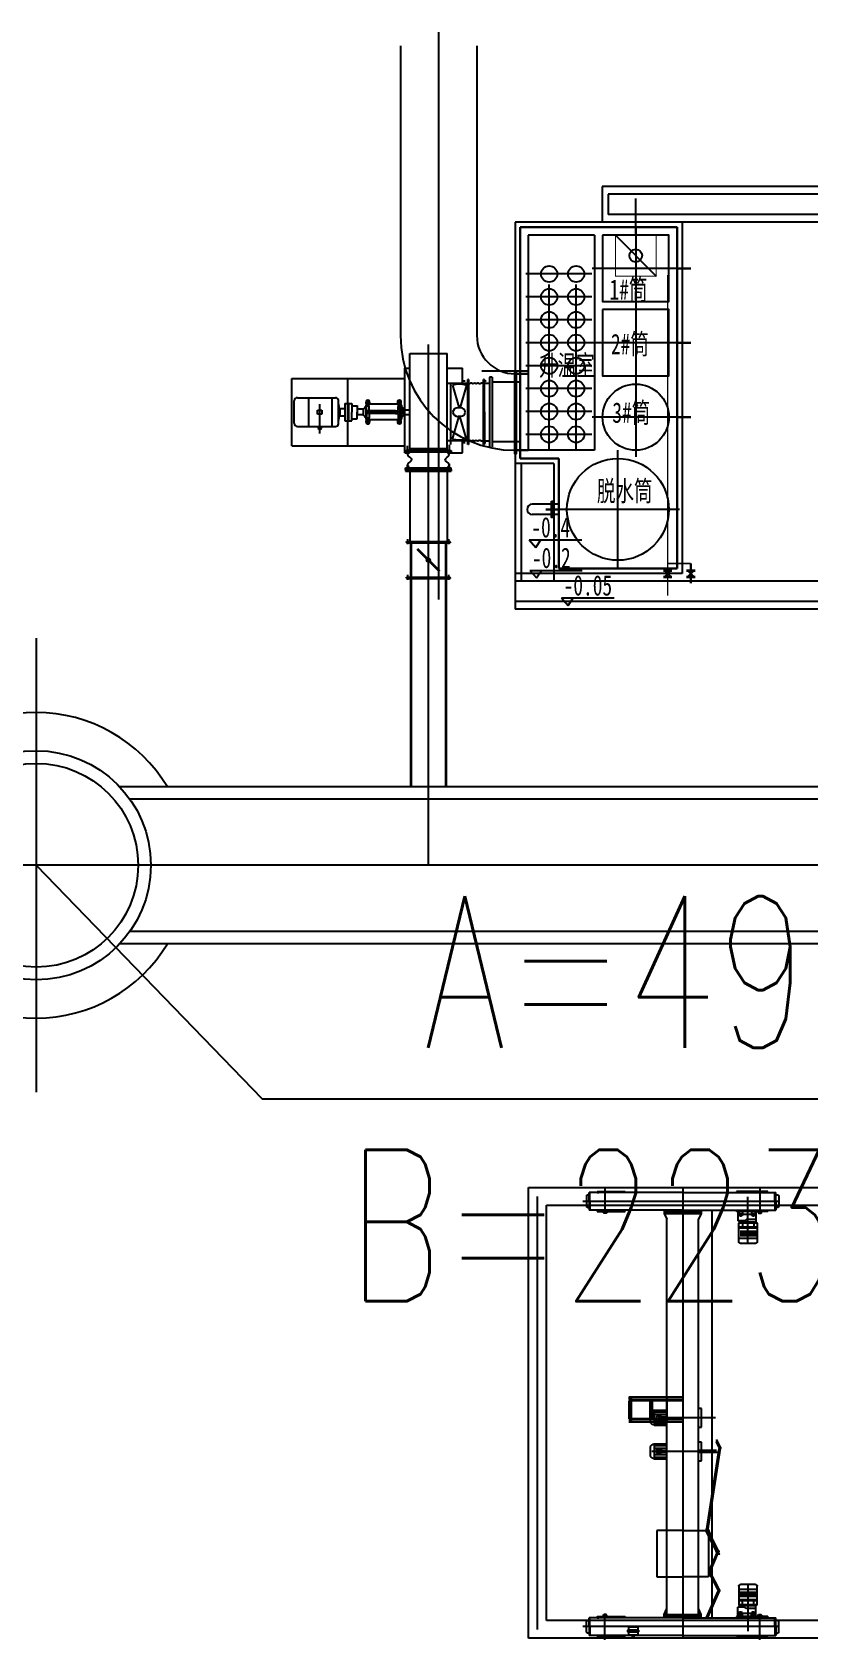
# Model space of a CAD drawing. Header units: metres. Extents: x -170 to 1091, y -90 to 504.
# Drawn here: x 223.02 to 238.27, y 34.32 to 65.88 of the extents above; entities that cross this region are included whole.
import ezdxf

# ---------------------------------------------------------------- set-up
doc = ezdxf.new("R2010")
doc.units = ezdxf.units.M
for name, pattern in [('CENTER', [50.8, 31.75, -6.35, 6.35, -6.35]), ('CENTER2', [28.575, 19.05, -3.175, 3.175, -3.175]), ('PF_CENTER', [400, 250, -50, 50, -50])]:
    doc.linetypes.add(name, pattern=pattern)
for name, color, linetype in [('01', 7, 'CONTINUOUS'), ('02', 1, 'CONTINUOUS'), ('03', 3, 'CENTER'), ('05', 4, 'PF_CENTER'), ('1A', 7, 'CONTINUOUS'), ('DIM_COOR', 3, 'CONTINUOUS'), ('PR', 4, 'CONTINUOUS'), ('PUB_TEXT', 7, 'CONTINUOUS'), ('建筑各种基础线', 6, 'CONTINUOUS'), ('热媒站中心线', 3, 'CENTER'), ('设备', 4, 'CONTINUOUS')]:
    doc.layers.add(name, color=color, linetype=linetype)
doc.layers.add('EQPT', color=7, linetype='CONTINUOUS', lineweight=40)
doc.styles.add('_TCH_DIM', font='SIMPLEX', dxfattribs={"bigfont": 'GBCBIG'})

# ---------------------------------------------------------------- blocks, each defined once
blk = doc.blocks.new('A$C3CAE5930')
at = {"layer": '1A'}
for p, q in [((0, 865, 0), (99, 518, 0)), ((218, 865, 0), (119, 518, 0)), ((99, 518, 0), (119, 518, 0)), ((0, 14, 0), (99, 360, 0)), ((87, 507, 0), (130, 507, 0)), ((87, 372, 0), (130, 372, 0)), ((99, 360, 0), (119, 360, 0)), ((218, 14, 0), (119, 360, 0))]:
    blk.add_line(p, q, dxfattribs=at)
for centre, radius, start, end in [((109, 439, 0), 439, 75.6223, 104.3777), ((87, 439, 0), 67.5, 90, 180), ((87, 439, 0), 67.5, 180, 270), ((130, 417, 0), 90, 14.4775, 90), ((130, 462, 0), 90, 270, 345.5225), ((109, 439, 0), 439, 255.6223, 284.3777)]:
    blk.add_arc(centre, radius, start, end, dxfattribs=at)
blk = doc.blocks.new('A$C214432DA')
at = {"layer": '1A', "xscale": 2.100000000000363, "yscale": 2.100000000000363, "zscale": 2.100000000000363}
blk.add_blockref('A$C3CAE5930', (0, 0, 0), dxfattribs=at)

msp = doc.modelspace()

# ---------------------------------------------------------------- linework, layer by layer
at = {"color": 6, "lineweight": -2}
for p, q in [((234.211, 62.851, 0), (234.211, 62.151, 0)), ((234.331, 62.701, 0), (234.331, 62.301, 0)), ((232.5, 57.411, 0), (232.5, 54.551, 0)), ((232.62, 57.411, 0), (232.62, 55.101, 0))]:
    msp.add_line(p, q, dxfattribs=at)
at = {"color": 1, "lineweight": 30}
for p, q in [((232.6, 62.051, 0), (232.6, 57.511, 0)), ((235.68, 62.051, 0), (232.6, 62.051, 0)), ((235.68, 62.051, 0), (235.68, 55.351, 0)), ((233.36, 57.511, 0), (232.6, 57.511, 0)), ((233.36, 57.511, 0), (233.36, 55.351, 0)), ((235.68, 55.351, 0), (233.36, 55.351, 0))]:
    msp.add_line(p, q, dxfattribs=at)
at = {"color": 3, "lineweight": -2}
for p, q in [((234.47, 61.891, 0), (235.27, 61.091, 0)), ((233.36, 56.611, 0), (232.836, 56.611, 0)), ((233.36, 56.411, 0), (232.836, 56.411, 0)), ((235.867, 55.315, 0), (236.033, 55.315, 0)), ((235.867, 55.304, 0), (236.033, 55.304, 0)), ((235.892, 55.304, 0), (236.01, 55.192, 0)), ((236.009, 55.304, 0), (235.894, 55.192, 0)), ((235.867, 55.192, 0), (236.033, 55.192, 0)), ((235.867, 55.181, 0), (236.033, 55.181, 0))]:
    msp.add_line(p, q, dxfattribs=at)
at = {"color": 3, "lineweight": 30}
for p, q in [((235.951, 61.241, 0), (235.698, 61.241, 0)), ((235.951, 59.781, 0), (235.698, 59.781, 0)), ((235.951, 58.321, 0), (235.698, 58.321, 0)), ((233.107, 56.511, 0), (233.36, 56.511, 0)), ((233.107, 56.511, 0), (233.36, 56.511, 0)), ((235.951, 55.059, 0), (235.951, 55.448, 0))]:
    msp.add_line(p, q, dxfattribs=at)
at = {"color": 2, "lineweight": 30}
for p, q in [((232.5, 59.171, 0), (232.76, 59.171, 0)), ((232.5, 57.671, 0), (232.76, 57.671, 0))]:
    msp.add_line(p, q, dxfattribs=at)
at = {"color": 0, "lineweight": -3}
for p, q in [((232.779, 55.914, 0), (233.81, 55.914, 0)), ((232.779, 55.914, 0), (232.91, 55.765, 0)), ((232.91, 55.765, 0), (233.009, 55.914, 0)), ((232.79, 55.313, 0), (233.821, 55.313, 0)), ((232.79, 55.313, 0), (232.921, 55.164, 0)), ((232.921, 55.164, 0), (233.02, 55.313, 0)), ((233.413, 54.773, 0), (233.544, 54.625, 0)), ((233.413, 54.773, 0), (234.444, 54.773, 0)), ((233.544, 54.625, 0), (233.643, 54.773, 0))]:
    msp.add_line(p, q, dxfattribs=at)
at = {"color": 2, "lineweight": -2}
for p, q in [((235.413, 55.315, 0), (235.579, 55.315, 0)), ((235.413, 55.304, 0), (235.579, 55.304, 0)), ((235.438, 55.304, 0), (235.556, 55.192, 0)), ((235.555, 55.304, 0), (235.44, 55.192, 0)), ((235.413, 55.192, 0), (235.579, 55.192, 0)), ((235.413, 55.181, 0), (235.579, 55.181, 0))]:
    msp.add_line(p, q, dxfattribs=at)
at = {"color": 0, "lineweight": -2}
for p, q in [((232.765, 43.2, 0), (274.115, 43.2, 0)), ((233.115, 42.85, 0), (273.765, 42.85, 0)), ((233.115, 34.7, 0), (233.115, 42.85, 0)), ((266.531, 34.7, 0), (233.115, 34.7, 0)), ((274.115, 34.35, 0), (232.765, 34.35, 0))]:
    msp.add_line(p, q, dxfattribs=at)
at = {"color": 6, "lineweight": -2, "const_width": 0.02, "elevation": 0}
msp.add_lwpolyline([(234.47, 61.891), (235.27, 61.891), (235.27, 61.091), (234.47, 61.091), (234.47, 61.891)], dxfattribs=at)
at = {"color": 2, "lineweight": -2, "const_width": 0.03, "elevation": 0}
msp.add_lwpolyline([(235.497, 54.819), (235.497, 61.111)], dxfattribs=at)
at = {"color": 2, "lineweight": 30, "elevation": 0}
msp.add_lwpolyline([(232.507, 59.235), (232.507, 57.602), (232.494, 57.602), (232.494, 59.235)], close=True, dxfattribs=at)
at = {"color": 0, "elevation": 0}
msp.add_lwpolyline([(232.52, 59.235), (232.52, 57.602), (232.507, 57.602), (232.507, 59.235)], close=True, dxfattribs=at)
at = {"color": 3, "lineweight": -2, "elevation": 0}
for points in [[(233.219, 56.67), (233.228, 56.67), (233.228, 56.349), (233.219, 56.349)], [(233.228, 56.67), (233.237, 56.67), (233.237, 56.349), (233.228, 56.349)]]:
    msp.add_lwpolyline(points, close=True, dxfattribs=at)
at = {"color": 3, "lineweight": -2, "const_width": 0.03, "elevation": 0}
for points in [[(235.951, 55.448), (235.497, 55.448)], [(235.951, 55.448), (235.951, 55.059)]]:
    msp.add_lwpolyline(points, dxfattribs=at)
at = {"color": 3, "lineweight": -2}
msp.add_circle((234.87, 61.491, 0), 0.125, dxfattribs=at)
msp.add_arc((232.836, 56.511, 0), 0.1, 90, 270, dxfattribs=at)
at = {"layer": '01'}
for p, q in [((230.352, 57.668, 0), (230.352, 57.638, 0)), ((230.352, 57.668, 0), (231.248, 57.668, 0)), ((230.352, 57.638, 0), (231.248, 57.638, 0)), ((231.248, 57.668, 0), (231.248, 57.638, 0)), ((230.352, 57.323, 0), (231.248, 57.324, 0)), ((230.352, 57.293, 0), (230.352, 57.323, 0)), ((230.352, 57.293, 0), (230.352, 57.263, 0)), ((230.352, 57.293, 0), (231.248, 57.293, 0)), ((230.352, 57.263, 0), (231.248, 57.263, 0)), ((230.434, 57.263, 0), (230.434, 55.879, 0)), ((231.166, 57.263, 0), (231.166, 55.879, 0)), ((231.248, 57.293, 0), (231.248, 57.324, 0)), ((231.248, 57.293, 0), (231.248, 57.263, 0)), ((230.372, 55.879, 0), (231.228, 55.879, 0)), ((230.372, 55.865, 0), (230.372, 55.879, 0)), ((230.372, 55.865, 0), (230.372, 55.879, 0)), ((230.372, 55.865, 0), (231.228, 55.865, 0)), ((230.372, 55.865, 0), (230.372, 55.851, 0)), ((230.372, 55.865, 0), (230.372, 55.851, 0)), ((230.42, 55.879, 0), (231.228, 55.879, 0)), ((230.42, 55.865, 0), (231.228, 55.865, 0)), ((231.228, 55.865, 0), (231.228, 55.879, 0)), ((231.228, 55.865, 0), (231.228, 55.879, 0)), ((231.228, 55.865, 0), (231.228, 55.851, 0)), ((231.228, 55.865, 0), (231.228, 55.851, 0)), ((230.372, 55.851, 0), (231.228, 55.851, 0)), ((230.42, 55.851, 0), (231.228, 55.851, 0)), ((230.372, 55.179, 0), (231.228, 55.179, 0)), ((230.372, 55.165, 0), (230.372, 55.179, 0)), ((230.372, 55.165, 0), (230.372, 55.179, 0)), ((230.372, 55.165, 0), (231.228, 55.165, 0)), ((230.372, 55.165, 0), (230.372, 55.151, 0)), ((230.372, 55.165, 0), (230.372, 55.151, 0)), ((230.372, 55.151, 0), (231.228, 55.151, 0)), ((230.397, 55.126, 0), (230.397, 55.224, 0)), ((230.42, 55.179, 0), (231.228, 55.179, 0)), ((230.42, 55.165, 0), (231.228, 55.165, 0)), ((230.42, 55.151, 0), (231.228, 55.151, 0)), ((231.203, 55.126, 0), (231.203, 55.224, 0)), ((231.228, 55.165, 0), (231.228, 55.179, 0)), ((231.228, 55.165, 0), (231.228, 55.179, 0)), ((231.228, 55.165, 0), (231.228, 55.151, 0)), ((231.228, 55.165, 0), (231.228, 55.151, 0))]:
    msp.add_line(p, q, dxfattribs=at)
at = {"layer": '01', "ltscale": 8}
for p, q in [((273.8, 51.064, 0), (224.74, 51.064)), ((273.56, 50.824, 0), (224.936, 50.824)), ((246.8, 47.984, 0), (224.74, 47.984)), ((246.8, 48.224, 0), (224.936, 48.224))]:
    msp.add_line(p, q, dxfattribs=at)
at = {"layer": '01', "const_width": 0.05, "elevation": 0}
for points in [[(230.456, 55.851), (230.456, 55.179)], [(231.144, 55.851), (231.144, 55.179)], [(231.019, 55.296), (230.581, 55.734)]]:
    msp.add_lwpolyline(points, dxfattribs=at)
at = {"layer": '01'}
msp.add_circle((230.8, 55.515, 0), 0.0363, dxfattribs=at)
at = {"layer": '01', "ltscale": 10}
for radius in [2.25, 2]:
    msp.add_circle((223.1, 49.524), radius, dxfattribs=at)
at = {"layer": '01'}
for points in [[(230.434, 57.323, 0), (230.412, 57.345, 0), (230.352, 57.404, 0), (230.548, 57.487, 0), (230.358, 57.564, 0), (230.414, 57.618, 0), (230.434, 57.638, 0)], [(231.166, 57.324, 0), (231.188, 57.346, 0), (231.248, 57.405, 0), (231.052, 57.488, 0), (231.242, 57.565, 0), (231.186, 57.618, 0), (231.166, 57.638, 0)]]:
    msp.add_open_spline(points, degree=3, knots=[0, 0, 0, 0, 0.0775472, 0.2057265, 0.3250073, 0.3950554, 0.3950554, 0.3950554, 0.3950554], dxfattribs=at)
for p in [(230.395, 55.879, 0), (230.395, 55.879, 0), (231.205, 55.879, 0), (231.205, 55.879, 0), (230.395, 55.179, 0), (230.395, 55.179, 0), (231.205, 55.179, 0), (231.205, 55.179, 0)]:
    msp.add_point(p, dxfattribs=at)
at = {"layer": '02'}
for start, end in [(30.8861, 149.1139), (210.8861, 329.1139)]:
    msp.add_arc((223.1, 49.524), 3, start, end, dxfattribs=at)
at = {"layer": '03'}
for p, q in [((230.388, 57.618, 0), (230.388, 57.755, 0)), ((231.215, 57.618, 0), (231.215, 57.778, 0)), ((230.388, 57.243, 0), (230.388, 57.38, 0)), ((231.215, 57.243, 0), (231.215, 57.403, 0))]:
    msp.add_line(p, q, dxfattribs=at)
at = {"layer": '05', "ltscale": 8}
for p, q in [((231, 65.878, 0), (231, 54.74, 0)), ((223.1, 53.983), (223.1, 45.068)), ((246.8, 49.524, 0), (199.4, 49.524))]:
    msp.add_line(p, q, dxfattribs=at)
at = {"layer": 'DIM_COOR', "color": 3, "linetype": 'Continuous'}
for p, q in [((223.1, 49.525), (227.533, 44.941)), ((227.533, 44.941), (245.903, 44.941))]:
    msp.add_line(p, q, dxfattribs=at)
at = {"layer": 'EQPT', "linetype": 'CENTER2', "lineweight": -2, "ltscale": 5}
for p, q in [((230.25, 65.61, 0), (230.25, 59.921, 0)), ((231.75, 65.61, 0), (231.75, 59.921, 0)), ((230.25, 61.918, 0), (230.25, 59.921, 0)), ((231.75, 61.918, 0), (231.75, 59.921, 0)), ((232.765, 34.35, 0), (232.765, 43.2, 0)), ((232.94, 34.525, 0), (232.94, 43.025, 0)), ((237.661, 42.925, 0), (233.833, 42.925, 0)), ((233.906, 43.033, 0), (233.906, 42.828, 0)), ((233.965, 43.056, 0), (233.93, 43.056, 0)), ((235.786, 43.099, 0), (233.953, 43.099, 0)), ((233.953, 42.925, 0), (233.953, 43.099, 0)), ((233.953, 42.925, 0), (233.953, 42.751, 0)), ((233.97, 42.925, 0), (233.97, 43.099, 0)), ((233.97, 42.925, 0), (233.97, 42.751, 0)), ((234.111, 43.121, 0), (234.664, 43.121, 0)), ((234.111, 43.099, 0), (234.111, 43.121, 0)), ((234.111, 43.099, 0), (234.143, 43.099, 0)), ((234.265, 43.187, 0), (234.265, 42.679, 0)), ((234.664, 43.121, 0), (234.664, 43.099, 0)), ((235.786, 43.099, 0), (237.618, 43.099, 0)), ((235.791, 43.195, 0), (235.791, 34.363, 0)), ((237.461, 43.121, 0), (236.846, 43.121, 0)), ((236.846, 43.121, 0), (236.846, 43.099, 0)), ((237.07, 42.088, 0), (237.07, 43.016, 0)), ((237.307, 43.187, 0), (237.307, 42.679, 0)), ((237.461, 43.099, 0), (237.461, 43.121, 0)), ((237.602, 42.925, 0), (237.602, 43.099, 0)), ((237.602, 42.925, 0), (237.602, 42.751, 0)), ((237.617, 43.056, 0), (237.652, 43.056, 0)), ((237.618, 42.925, 0), (237.618, 43.099, 0)), ((237.618, 42.925, 0), (237.618, 42.751, 0)), ((237.676, 43.033, 0), (237.676, 42.828, 0)), ((233.93, 42.804, 0), (233.965, 42.804, 0)), ((235.786, 42.751, 0), (233.953, 42.751, 0)), ((234.111, 42.751, 0), (234.111, 42.729, 0)), ((234.111, 42.751, 0), (234.143, 42.751, 0)), ((234.111, 42.729, 0), (234.663, 42.729, 0)), ((234.22, 42.714, 0), (234.22, 42.729, 0)), ((234.247, 42.714, 0), (234.22, 42.714, 0)), ((234.235, 42.702, 0), (234.235, 42.714, 0)), ((234.301, 42.702, 0), (234.235, 42.702, 0)), ((234.235, 42.702, 0), (234.242, 42.693, 0)), ((234.292, 42.693, 0), (234.242, 42.693, 0)), ((234.247, 42.714, 0), (234.247, 42.729, 0)), ((234.301, 42.702, 0), (234.292, 42.693, 0)), ((234.301, 42.729, 0), (234.301, 42.702, 0)), ((234.663, 42.729, 0), (234.663, 42.751, 0)), ((235.429, 42.751, 0), (235.429, 42.691, 0)), ((235.429, 42.728, 0), (236.153, 42.728, 0)), ((235.429, 42.691, 0), (236.153, 42.691, 0)), ((235.429, 42.691, 0), (235.483, 42.575, 0)), ((235.786, 42.751, 0), (237.618, 42.751, 0)), ((236.153, 42.691, 0), (236.099, 42.575, 0)), ((236.153, 42.751, 0), (236.153, 42.691, 0)), ((236.372, 38.917, 0), (236.372, 42.751, 0)), ((236.847, 42.729, 0), (236.847, 42.751, 0)), ((237.461, 42.729, 0), (236.847, 42.729, 0)), ((236.876, 42.729, 0), (236.876, 42.544, 0)), ((237.23, 42.666, 0), (236.876, 42.666, 0)), ((236.893, 42.728, 0), (236.893, 42.648, 0)), ((236.963, 42.649, 0), (236.893, 42.649, 0)), ((236.928, 42.705, 0), (236.928, 42.625, 0)), ((236.963, 42.728, 0), (236.963, 42.648, 0)), ((237.141, 42.728, 0), (237.141, 42.648, 0)), ((237.211, 42.649, 0), (237.141, 42.649, 0)), ((237.176, 42.705, 0), (237.176, 42.625, 0)), ((237.211, 42.728, 0), (237.211, 42.648, 0)), ((237.23, 42.729, 0), (237.23, 42.518, 0)), ((237.27, 42.729, 0), (237.27, 42.702, 0)), ((237.27, 42.702, 0), (237.28, 42.693, 0)), ((237.27, 42.702, 0), (237.337, 42.702, 0)), ((237.28, 42.693, 0), (237.33, 42.693, 0)), ((237.325, 42.714, 0), (237.325, 42.729, 0)), ((237.325, 42.714, 0), (237.351, 42.714, 0)), ((237.337, 42.702, 0), (237.33, 42.693, 0)), ((237.337, 42.702, 0), (237.337, 42.714, 0)), ((237.351, 42.714, 0), (237.351, 42.729, 0)), ((237.461, 42.729, 0), (237.461, 42.751, 0)), ((237.652, 42.804, 0), (237.617, 42.804, 0)), ((235.483, 38.661, 0), (235.483, 42.575, 0)), ((236.099, 34.755, 0), (236.099, 42.575, 0)), ((237.005, 42.544, 0), (236.876, 42.544, 0)), ((236.908, 42.518, 0), (236.893, 42.498, 0)), ((237.254, 42.498, 0), (236.893, 42.498, 0)), ((236.893, 42.134, 0), (236.893, 42.498, 0)), ((237.254, 42.418, 0), (236.893, 42.418, 0)), ((237.254, 42.404, 0), (236.893, 42.404, 0)), ((236.908, 42.518, 0), (236.908, 42.544, 0)), ((237.23, 42.518, 0), (236.908, 42.518, 0)), ((236.932, 42.352, 0), (236.932, 42.24, 0)), ((236.963, 42.498, 0), (236.963, 42.418, 0)), ((236.967, 42.352, 0), (236.967, 42.24, 0)), ((236.998, 42.352, 0), (236.998, 42.24, 0)), ((237.046, 42.569, 0), (237.005, 42.544, 0)), ((237.029, 42.352, 0), (237.029, 42.24, 0)), ((237.23, 42.569, 0), (237.046, 42.569, 0)), ((237.064, 42.352, 0), (237.064, 42.24, 0)), ((237.096, 42.352, 0), (237.096, 42.24, 0)), ((237.12, 42.352, 0), (237.12, 42.24, 0)), ((237.152, 42.352, 0), (237.152, 42.24, 0)), ((237.187, 42.498, 0), (237.187, 42.418, 0)), ((237.187, 42.352, 0), (237.187, 42.24, 0)), ((237.218, 42.352, 0), (237.218, 42.24, 0)), ((237.23, 42.518, 0), (237.254, 42.498, 0)), ((237.254, 42.498, 0), (237.254, 42.174, 0)), ((237.254, 42.201, 0), (236.893, 42.201, 0)), ((237.223, 42.102, 0), (236.924, 42.102, 0)), ((237.254, 42.174, 0), (237.254, 42.134, 0)), ((235.791, 39.082, 0), (234.731, 39.082, 0)), ((234.749, 39.082, 0), (234.731, 39.082, 0)), ((235.791, 39.035, 0), (234.731, 39.035, 0)), ((235.791, 39.013, 0), (234.731, 39.013, 0)), ((234.731, 39.013, 0), (234.731, 38.661, 0)), ((234.731, 39.013, 0), (234.793, 39.013, 0)), ((234.749, 39.035, 0), (234.749, 39.082, 0)), ((234.793, 39.035, 0), (234.749, 39.035, 0)), ((234.76, 39.035, 0), (234.76, 38.64, 0)), ((234.779, 39.082, 0), (234.779, 38.593, 0)), ((234.793, 39.013, 0), (234.793, 39.035, 0)), ((235.148, 39.013, 0), (235.148, 38.661, 0)), ((235.163, 39.035, 0), (235.163, 38.64, 0)), ((235.192, 39.013, 0), (235.192, 38.661, 0)), ((235.234, 38.829, 0), (235.483, 38.829, 0)), ((235.241, 38.537, 0), (235.241, 38.829, 0)), ((235.483, 39.082, 0), (235.483, 38.593, 0)), ((235.483, 34.755, 0), (235.483, 39.013, 0)), ((236.162, 38.862, 0), (236.099, 38.862, 0)), ((236.162, 38.497, 0), (236.162, 38.862, 0)), ((236.372, 34.755, 0), (236.372, 39.079, 0)), ((235.791, 38.661, 0), (234.731, 38.661, 0)), ((234.731, 38.661, 0), (234.793, 38.661, 0)), ((235.791, 38.64, 0), (234.731, 38.64, 0)), ((235.791, 38.593, 0), (234.731, 38.593, 0)), ((234.749, 38.593, 0), (234.731, 38.593, 0)), ((234.793, 38.64, 0), (234.749, 38.64, 0)), ((234.749, 38.64, 0), (234.749, 38.593, 0)), ((234.793, 38.661, 0), (234.793, 38.64, 0)), ((235.159, 38.612, 0), (235.159, 38.753, 0)), ((235.234, 38.537, 0), (235.483, 38.537, 0)), ((235.241, 38.796, 0), (235.483, 38.796, 0)), ((235.241, 38.747, 0), (235.483, 38.747, 0)), ((235.241, 38.619, 0), (235.483, 38.619, 0)), ((235.241, 38.57, 0), (235.483, 38.57, 0)), ((235.274, 38.717, 0), (235.376, 38.717, 0)), ((235.274, 38.717, 0), (235.274, 38.649, 0)), ((235.274, 38.649, 0), (235.376, 38.649, 0)), ((235.309, 38.683, 0), (236.434, 38.683, 0)), ((235.376, 38.649, 0), (235.376, 38.717, 0)), ((235.376, 38.702, 0), (235.483, 38.702, 0)), ((235.376, 38.664, 0), (235.483, 38.664, 0)), ((235.791, 38.661, 0), (235.551, 38.661, 0)), ((236.099, 38.497, 0), (236.162, 38.497, 0)), ((236.162, 38.199, 0), (236.099, 38.199, 0)), ((236.162, 38.04, 0), (236.162, 38.199, 0)), ((236.506, 38.104, 0), (236.449, 38.216, 0)), ((236.531, 38.104, 0), (236.455, 38.254, 0)), ((235.159, 37.949, 0), (235.159, 38.09, 0)), ((236.33, 38.018, 0), (235.188, 38.018, 0)), ((235.234, 38.165, 0), (235.483, 38.165, 0)), ((235.234, 37.874, 0), (235.483, 37.874, 0)), ((235.241, 37.874, 0), (235.241, 38.165, 0)), ((235.241, 38.133, 0), (235.483, 38.133, 0)), ((235.241, 38.084, 0), (235.483, 38.084, 0)), ((235.241, 37.956, 0), (235.483, 37.956, 0)), ((235.241, 37.907, 0), (235.483, 37.907, 0)), ((235.274, 38.054, 0), (235.376, 38.054, 0)), ((235.274, 38.054, 0), (235.274, 37.986, 0)), ((235.274, 37.986, 0), (235.376, 37.986, 0)), ((235.376, 37.986, 0), (235.376, 38.054, 0)), ((235.376, 38.039, 0), (235.483, 38.039, 0)), ((235.376, 38.001, 0), (235.483, 38.001, 0)), ((236.099, 38.04, 0), (236.455, 38.04, 0)), ((236.099, 38.002, 0), (236.474, 38.002, 0)), ((236.162, 37.834, 0), (236.162, 38.002, 0)), ((236.262, 36.457, 0), (236.507, 38.078, 0)), ((236.287, 36.457, 0), (236.532, 38.078, 0)), ((236.099, 37.834, 0), (236.162, 37.834, 0)), ((235.791, 36.464, 0), (235.281, 36.464, 0)), ((235.281, 36.464, 0), (235.281, 35.558, 0)), ((235.791, 36.464, 0), (236.301, 36.464, 0)), ((236.262, 36.5, 0), (236.476, 35.991, 0)), ((236.471, 36.07, 0), (236.263, 36.473, 0)), ((236.475, 36.018, 0), (236.263, 36.43, 0)), ((236.287, 36.5, 0), (236.502, 35.991, 0)), ((236.496, 36.07, 0), (236.288, 36.473, 0)), ((236.501, 36.018, 0), (236.288, 36.43, 0)), ((236.301, 36.464, 0), (236.301, 35.558, 0)), ((236.303, 35.657, 0), (236.472, 36.043, 0)), ((236.329, 35.657, 0), (236.497, 36.043, 0)), ((235.281, 35.558, 0), (235.791, 35.558, 0)), ((236.301, 35.558, 0), (235.791, 35.558, 0)), ((236.487, 35.301, 0), (236.303, 35.657, 0)), ((236.512, 35.301, 0), (236.329, 35.657, 0)), ((236.893, 35.373, 0), (236.893, 35.008, 0)), ((237.223, 35.404, 0), (236.924, 35.404, 0)), ((237.07, 35.418, 0), (237.07, 34.491, 0)), ((237.254, 35.333, 0), (237.254, 35.373, 0)), ((236.262, 34.756, 0), (236.488, 35.274, 0)), ((236.287, 34.756, 0), (236.513, 35.274, 0)), ((237.254, 35.305, 0), (236.893, 35.305, 0)), ((237.254, 35.102, 0), (236.893, 35.102, 0)), ((237.254, 35.088, 0), (236.893, 35.088, 0)), ((236.932, 35.155, 0), (236.932, 35.267, 0)), ((236.963, 35.008, 0), (236.963, 35.088, 0)), ((236.967, 35.155, 0), (236.967, 35.267, 0)), ((236.998, 35.155, 0), (236.998, 35.267, 0)), ((237.029, 35.155, 0), (237.029, 35.267, 0)), ((237.064, 35.155, 0), (237.064, 35.267, 0)), ((237.096, 35.155, 0), (237.096, 35.267, 0)), ((237.12, 35.155, 0), (237.12, 35.267, 0)), ((237.152, 35.155, 0), (237.152, 35.267, 0)), ((237.187, 35.155, 0), (237.187, 35.267, 0)), ((237.187, 35.008, 0), (237.187, 35.088, 0)), ((237.218, 35.155, 0), (237.218, 35.267, 0)), ((237.254, 35.008, 0), (237.254, 35.333, 0)), ((235.786, 34.755, 0), (233.953, 34.755, 0)), ((233.953, 34.581, 0), (233.953, 34.755, 0)), ((233.97, 34.581, 0), (233.97, 34.755, 0)), ((234.111, 34.777, 0), (234.663, 34.777, 0)), ((234.111, 34.755, 0), (234.111, 34.777, 0)), ((234.111, 34.755, 0), (234.143, 34.755, 0)), ((234.247, 34.792, 0), (234.22, 34.792, 0)), ((234.22, 34.792, 0), (234.22, 34.777, 0)), ((234.235, 34.804, 0), (234.242, 34.814, 0)), ((234.235, 34.804, 0), (234.235, 34.792, 0)), ((234.301, 34.804, 0), (234.235, 34.804, 0)), ((234.292, 34.814, 0), (234.242, 34.814, 0)), ((234.247, 34.792, 0), (234.247, 34.777, 0)), ((234.265, 34.32, 0), (234.265, 34.828, 0)), ((234.301, 34.804, 0), (234.292, 34.814, 0)), ((234.301, 34.777, 0), (234.301, 34.804, 0)), ((234.663, 34.777, 0), (234.663, 34.755, 0)), ((235.429, 34.815, 0), (235.483, 34.932, 0)), ((235.429, 34.815, 0), (236.153, 34.815, 0)), ((235.429, 34.755, 0), (235.429, 34.815, 0)), ((235.429, 34.779, 0), (236.153, 34.779, 0)), ((235.786, 34.755, 0), (237.618, 34.755, 0)), ((236.153, 34.815, 0), (236.099, 34.932, 0)), ((236.153, 34.755, 0), (236.153, 34.815, 0)), ((237.461, 34.777, 0), (236.847, 34.777, 0)), ((236.847, 34.777, 0), (236.847, 34.755, 0)), ((237.005, 34.962, 0), (236.876, 34.962, 0)), ((236.876, 34.777, 0), (236.876, 34.962, 0)), ((237.23, 34.84, 0), (236.876, 34.84, 0)), ((237.254, 35.008, 0), (236.893, 35.008, 0)), ((236.908, 34.988, 0), (236.893, 35.008, 0)), ((236.893, 34.778, 0), (236.893, 34.858, 0)), ((236.963, 34.857, 0), (236.893, 34.857, 0)), ((237.23, 34.988, 0), (236.908, 34.988, 0)), ((236.908, 34.988, 0), (236.908, 34.962, 0)), ((236.928, 34.801, 0), (236.928, 34.881, 0)), ((236.963, 34.778, 0), (236.963, 34.858, 0)), ((237.046, 34.937, 0), (237.005, 34.962, 0)), ((237.23, 34.937, 0), (237.046, 34.937, 0)), ((237.141, 34.778, 0), (237.141, 34.858, 0)), ((237.211, 34.857, 0), (237.141, 34.857, 0)), ((237.176, 34.801, 0), (237.176, 34.881, 0)), ((237.211, 34.778, 0), (237.211, 34.858, 0)), ((237.23, 34.988, 0), (237.254, 35.008, 0)), ((237.23, 34.777, 0), (237.23, 34.988, 0)), ((237.27, 34.804, 0), (237.28, 34.814, 0)), ((237.27, 34.777, 0), (237.27, 34.804, 0)), ((237.27, 34.804, 0), (237.337, 34.804, 0)), ((237.28, 34.814, 0), (237.33, 34.814, 0)), ((237.307, 34.32, 0), (237.307, 34.828, 0)), ((237.325, 34.792, 0), (237.351, 34.792, 0)), ((237.325, 34.792, 0), (237.325, 34.777, 0)), ((237.337, 34.804, 0), (237.33, 34.814, 0)), ((237.337, 34.804, 0), (237.337, 34.792, 0)), ((237.351, 34.792, 0), (237.351, 34.777, 0)), ((237.461, 34.777, 0), (237.461, 34.755, 0)), ((237.602, 34.581, 0), (237.602, 34.755, 0)), ((237.618, 34.581, 0), (237.618, 34.755, 0)), ((237.661, 34.581, 0), (233.833, 34.581, 0)), ((233.906, 34.474, 0), (233.906, 34.678, 0)), ((233.93, 34.702, 0), (233.965, 34.702, 0)), ((233.965, 34.45, 0), (233.93, 34.45, 0)), ((233.953, 34.581, 0), (233.953, 34.407, 0)), ((234.805, 34.407, 0), (233.953, 34.407, 0)), ((233.97, 34.581, 0), (233.97, 34.407, 0)), ((234.111, 34.407, 0), (234.111, 34.385, 0)), ((234.111, 34.407, 0), (234.143, 34.407, 0)), ((234.664, 34.385, 0), (234.664, 34.407, 0)), ((234.93, 34.511, 0), (234.709, 34.511, 0)), ((234.709, 34.511, 0), (234.709, 34.476, 0)), ((234.709, 34.476, 0), (234.93, 34.476, 0)), ((234.916, 34.57, 0), (234.725, 34.57, 0)), ((234.725, 34.57, 0), (234.725, 34.511, 0)), ((234.725, 34.476, 0), (234.725, 34.417, 0)), ((234.725, 34.417, 0), (234.916, 34.417, 0)), ((234.805, 34.356, 0), (234.805, 34.417, 0)), ((234.833, 34.417, 0), (234.833, 34.356, 0)), ((235.786, 34.407, 0), (234.833, 34.407, 0)), ((234.916, 34.511, 0), (234.916, 34.57, 0)), ((234.916, 34.417, 0), (234.916, 34.476, 0)), ((234.93, 34.476, 0), (234.93, 34.511, 0)), ((235.786, 34.407, 0), (237.618, 34.407, 0)), ((236.846, 34.385, 0), (236.846, 34.407, 0)), ((237.461, 34.407, 0), (237.461, 34.385, 0)), ((237.602, 34.581, 0), (237.602, 34.407, 0)), ((237.652, 34.702, 0), (237.617, 34.702, 0)), ((237.617, 34.45, 0), (237.652, 34.45, 0)), ((237.618, 34.581, 0), (237.618, 34.407, 0)), ((237.676, 34.474, 0), (237.676, 34.678, 0)), ((234.111, 34.385, 0), (234.664, 34.385, 0)), ((234.833, 34.356, 0), (234.805, 34.356, 0)), ((237.461, 34.385, 0), (236.846, 34.385, 0))]:
    msp.add_line(p, q, dxfattribs=at)
for radius in [2.25, 0.75]:
    msp.add_arc((232.5, 59.921, 0), radius, 180, 270, dxfattribs=at)
at = {"layer": 'EQPT', "linetype": 'CENTER2', "lineweight": -2, "ltscale": 5, "extrusion": (0, 0, -1)}
for centre, major_axis, start_param, end_param in [((233.93, 43.033, 0), (0.0235, 0), 3.142479, 4.713276), ((237.652, 43.033, 0), (-0.0235, 0), 1.56991, 3.140706), ((233.93, 42.828, 0), (0.0235, 0), 1.571715, 3.142511), ((237.652, 42.828, 0), (-0.0235, 0), 3.141356, 4.712153), ((236.924, 42.134, 0), (-0.0313, 0), 4.712079, 6.282875), ((237.223, 42.134, 0), (0.0313, 0), 0.00031, 1.571106), ((235.234, 38.753, 0), (0.0752, 0), 3.14167, 4.712466), ((235.234, 38.612, 0), (-0.0752, 0), 4.712312, 6.283108), ((235.234, 38.09, 0), (-0.0752, 0), -0.000149, 1.570648), ((235.234, 37.949, 0), (-0.0752, 0), 4.712237, 6.283033), ((236.478, 38.09, 0), (0.0313, 0), -0.476065, 0.410936), ((236.504, 38.09, 0), (-0.0313, 0), 2.665024, 3.552025), ((236.291, 36.487, 0), (0.0313, 0), 2.665593, 3.552595), ((236.291, 36.444, 0), (0.0313, 0), 2.665593, 3.552595), ((236.316, 36.487, 0), (-0.0313, 0), -0.476503, 0.410498), ((236.316, 36.444, 0), (-0.0313, 0), -0.476503, 0.410498), ((236.443, 36.056, 0), (-0.0313, 0), 2.665089, 3.55209), ((236.448, 36.004, 0), (0.0313, 0), -0.476065, 0.410936), ((236.468, 36.056, 0), (-0.0313, 0), 2.665089, 3.55209), ((236.473, 36.004, 0), (0.0313, 0), -0.476065, 0.410936), ((236.924, 35.373, 0), (-0.0313, 0), -0.000411, 1.570385), ((237.223, 35.373, 0), (0.0313, 0), -1.570264, 0.000532), ((236.459, 35.287, 0), (-0.0313, 0), 2.665089, 3.55209), ((236.484, 35.287, 0), (-0.0313, 0), 2.665089, 3.55209), ((233.93, 34.678, 0), (-0.0235, 0), -0.000126, 1.57067), ((233.93, 34.474, 0), (-0.0235, 0), 4.711552, 6.282349), ((237.652, 34.678, 0), (0.0235, 0), -1.570549, 0.000247), ((237.652, 34.474, 0), (0.0235, 0), 0.000716, 1.571513)]:
    msp.add_ellipse(centre, major_axis=major_axis, ratio=1, start_param=start_param, end_param=end_param, dxfattribs=at)
at = {"layer": 'PR'}
msp.add_line((231.144, 51.064, 0), (230.456, 51.064, 0), dxfattribs=at)
at = {"layer": '建筑各种基础线', "ltscale": 250}
for p, q in [((275.639, 62.851, 0), (234.211, 62.851, 0)), ((277.35, 62.851, 0), (236.211, 62.851, 0)), ((275.489, 62.701, 0), (234.331, 62.701, 0)), ((277.35, 62.701, 0), (236.331, 62.701, 0)), ((275.089, 62.301, 0), (234.331, 62.301, 0)), ((277.93, 62.301, 0), (236.331, 62.301, 0)), ((235.78, 62.151, 0), (232.5, 62.151, 0)), ((232.5, 62.151, 0), (232.5, 57.411, 0)), ((274.939, 62.151, 0), (233.37, 62.151, 0)), ((235.78, 62.151, 0), (235.78, 55.251, 0)), ((277.78, 62.151, 0), (236.211, 62.151, 0)), ((233.26, 57.411, 0), (232.5, 57.411, 0)), ((233.26, 57.411, 0), (233.26, 55.101, 0)), ((235.78, 55.251, 0), (232.5, 55.251, 0)), ((277.93, 55.101, 0), (232.5, 55.101, 0)), ((277.93, 54.701, 0), (232.5, 54.701, 0)), ((277.78, 54.551, 0), (232.5, 54.551, 0))]:
    msp.add_line(p, q, dxfattribs=at)
at = {"layer": '建筑各种基础线'}
for p, q in [((228.116, 59.081, 0), (230.336, 59.081, 0)), ((228.116, 57.761, 0), (228.116, 59.081, 0)), ((229.216, 57.761, 0), (229.216, 59.081, 0)), ((230.336, 59.281, 0), (230.434, 59.281, 0)), ((230.336, 57.621, 0), (230.336, 59.281, 0)), ((231.166, 59.281, 0), (231.466, 59.281, 0)), ((231.466, 58.983, 0), (231.466, 59.281, 0)), ((228.116, 57.761, 0), (230.336, 57.761, 0)), ((231.466, 57.621, 0), (231.466, 57.858, 0)), ((230.336, 57.621, 0), (230.418, 57.621, 0)), ((231.183, 57.621, 0), (231.466, 57.621, 0))]:
    msp.add_line(p, q, dxfattribs=at)
at = {"layer": '热媒站中心线', "ltscale": 20}
for p, q in [((234.87, 61.891, 0), (234.87, 62.611, 0)), ((234.87, 62.051, 0), (234.87, 57.539, 0)), ((235.68, 61.241, 0), (234.011, 61.241, 0)), ((234.01, 61.131, 0), (232.71, 61.131, 0)), ((233.17, 57.671, 0), (233.17, 60.923, 0)), ((233.7, 57.671, 0), (233.7, 60.923, 0)), ((234.01, 60.681, 0), (232.71, 60.681, 0)), ((234.01, 60.231, 0), (232.71, 60.231, 0)), ((234.01, 59.781, 0), (232.71, 59.781, 0)), ((235.68, 59.781, 0), (234.011, 59.781, 0)), ((234.01, 59.331, 0), (232.71, 59.331, 0)), ((234.01, 59.331, 0), (232.71, 59.331, 0)), ((232.76, 59.221, 0), (231.85, 59.221, 0)), ((232.76, 59.221, 0), (231.85, 59.221, 0)), ((234.01, 58.881, 0), (232.71, 58.881, 0)), ((228.667, 58, 0), (228.667, 58.573, 0)), ((229.655, 58.615, 0), (229.566, 58.615, 0)), ((229.61, 58.555, 0), (229.61, 58.669, 0)), ((230.275, 58.615, 0), (230.186, 58.615, 0)), ((230.23, 58.662, 0), (230.23, 58.183, 0)), ((234.01, 58.431, 0), (232.71, 58.431, 0)), ((229.655, 58.227, 0), (229.566, 58.227, 0)), ((229.61, 58.286, 0), (229.61, 58.173, 0)), ((230.275, 58.227, 0), (230.186, 58.227, 0)), ((235.68, 58.321, 0), (234.011, 58.321, 0)), ((234.01, 57.981, 0), (232.71, 57.981, 0)), ((234.52, 55.351, 0), (234.52, 57.676, 0)), ((235.727, 56.511, 0), (233.36, 56.511, 0)), ((230.397, 55.826, 0), (230.397, 55.924, 0)), ((231.203, 55.826, 0), (231.203, 55.924, 0)), ((230.397, 55.126, 0), (230.397, 55.224, 0)), ((231.203, 55.126, 0), (231.203, 55.224, 0))]:
    msp.add_line(p, q, dxfattribs=at)
at = {"layer": '热媒站中心线', "ltscale": 5}
msp.add_line((230.8, 49.524, 0), (230.8, 59.746, 0), dxfattribs=at)
at = {"layer": '设备'}
for p, q in [((232.76, 61.891, 0), (232.76, 57.671, 0)), ((234.06, 61.891, 0), (232.76, 61.891, 0)), ((234.06, 61.891, 0), (234.06, 57.671, 0)), ((230.434, 57.668, 0), (230.434, 59.571, 0)), ((230.434, 59.571, 0), (231.166, 59.571, 0)), ((231.166, 57.668, 0), (231.166, 59.571, 0)), ((231.518, 59.027, 0), (231.476, 59.027, 0)), ((231.599, 59.027, 0), (231.558, 59.027, 0)), ((231.571, 57.783, 0), (231.571, 59.058, 0)), ((231.58, 59.058, 0), (231.571, 59.058, 0)), ((231.571, 57.785, 0), (231.571, 59.046, 0)), ((231.58, 59.058, 0), (231.58, 57.783, 0)), ((231.58, 57.783, 0), (231.58, 59.058, 0)), ((231.589, 59.058, 0), (231.58, 59.058, 0)), ((231.58, 57.785, 0), (231.58, 59.046, 0)), ((231.589, 59.058, 0), (231.589, 57.783, 0)), ((231.922, 59.027, 0), (231.863, 59.027, 0)), ((231.931, 59.027, 0), (231.872, 59.027, 0)), ((231.931, 59.027, 0), (231.872, 59.027, 0)), ((231.884, 57.783, 0), (231.884, 59.058, 0)), ((231.893, 59.058, 0), (231.884, 59.058, 0)), ((231.884, 57.785, 0), (231.884, 59.046, 0)), ((231.893, 57.783, 0), (231.893, 59.058, 0)), ((231.893, 59.058, 0), (231.893, 58.416, 0)), ((231.893, 57.783, 0), (231.893, 59.058, 0)), ((231.893, 59.058, 0), (231.893, 58.416, 0)), ((231.893, 59.058, 0), (231.893, 58.421, 0)), ((231.893, 59.058, 0), (231.902, 59.058, 0)), ((231.893, 57.785, 0), (231.893, 59.046, 0)), ((231.893, 57.785, 0), (231.893, 59.046, 0)), ((231.902, 57.783, 0), (231.902, 59.058, 0)), ((231.902, 57.79, 0), (231.902, 59.051, 0)), ((232, 59.106, 0), (232, 57.736, 0)), ((232.05, 59.106, 0), (232, 59.106, 0)), ((232.05, 59.106, 0), (232.05, 57.736, 0)), ((228.229, 58.702, 0), (228.973, 58.702, 0)), ((228.452, 58.14, 0), (228.452, 58.702, 0)), ((228.913, 58.14, 0), (228.913, 58.702, 0)), ((231.571, 58.983, 0), (231.166, 58.983, 0)), ((231.242, 57.785, 0), (231.242, 59.002, 0)), ((231.902, 58.985, 0), (232, 58.985, 0)), ((232.6, 59.006, 0), (232.05, 59.006, 0)), ((232.6, 59.006, 0), (232.05, 59.006, 0)), ((228.166, 58.202, 0), (228.166, 58.64, 0)), ((228.624, 58.458, 0), (228.708, 58.458, 0)), ((228.624, 58.378, 0), (228.624, 58.458, 0)), ((228.671, 58.472, 0), (228.663, 58.472, 0)), ((228.663, 58.458, 0), (228.663, 58.472, 0)), ((228.671, 58.458, 0), (228.671, 58.472, 0)), ((228.708, 58.458, 0), (228.708, 58.378, 0)), ((229.035, 58.202, 0), (229.035, 58.64, 0)), ((229.035, 58.577, 0), (229.041, 58.577, 0)), ((229.041, 58.265, 0), (229.041, 58.577, 0)), ((229.041, 58.546, 0), (229.048, 58.546, 0)), ((229.048, 58.296, 0), (229.048, 58.546, 0)), ((229.048, 58.327, 0), (229.048, 58.515, 0)), ((229.048, 58.329, 0), (229.048, 58.513, 0)), ((229.048, 58.421, 0), (229.048, 58.5, 0)), ((229.048, 58.458, 0), (229.065, 58.458, 0)), ((229.048, 58.421, 0), (229.048, 58.342, 0)), ((229.065, 58.493, 0), (229.161, 58.493, 0)), ((229.065, 58.349, 0), (229.065, 58.493, 0)), ((229.161, 58.589, 0), (229.161, 58.246, 0)), ((229.161, 58.589, 0), (229.226, 58.589, 0)), ((229.226, 58.246, 0), (229.226, 58.589, 0)), ((229.233, 58.589, 0), (229.296, 58.589, 0)), ((229.233, 58.589, 0), (229.233, 58.246, 0)), ((229.296, 58.589, 0), (229.296, 58.417, 0)), ((229.296, 58.545, 0), (229.398, 58.545, 0)), ((229.296, 58.246, 0), (229.296, 58.417, 0)), ((229.398, 58.552, 0), (229.398, 58.424, 0)), ((229.398, 58.545, 0), (229.398, 58.417, 0)), ((229.41, 58.458, 0), (229.398, 58.458, 0)), ((229.398, 58.29, 0), (229.398, 58.417, 0)), ((229.41, 58.384, 0), (229.398, 58.384, 0)), ((229.41, 58.364, 0), (229.41, 58.478, 0)), ((229.518, 58.478, 0), (229.41, 58.478, 0)), ((229.518, 58.48, 0), (229.518, 58.362, 0)), ((229.57, 58.559, 0), (229.57, 58.283, 0)), ((229.578, 58.559, 0), (229.57, 58.559, 0)), ((229.578, 58.559, 0), (229.578, 58.279, 0)), ((230.155, 58.447, 0), (229.578, 58.447, 0)), ((230.125, 58.421, 0), (229.578, 58.421, 0)), ((230.125, 58.421, 0), (229.578, 58.421, 0)), ((230.155, 58.394, 0), (229.578, 58.394, 0)), ((229.584, 58.577, 0), (229.637, 58.577, 0)), ((229.584, 58.577, 0), (229.584, 58.574, 0)), ((229.584, 58.456, 0), (229.584, 58.532, 0)), ((229.584, 58.386, 0), (229.584, 58.31, 0)), ((229.632, 58.574, 0), (229.587, 58.574, 0)), ((229.589, 58.577, 0), (229.589, 58.579, 0)), ((229.591, 58.543, 0), (229.591, 58.546, 0)), ((229.591, 58.546, 0), (229.63, 58.546, 0)), ((229.63, 58.543, 0), (229.591, 58.543, 0)), ((229.592, 58.546, 0), (229.592, 58.563, 0)), ((229.592, 58.563, 0), (229.628, 58.563, 0)), ((229.6, 58.593, 0), (229.61, 58.594, 0)), ((229.621, 58.593, 0), (229.6, 58.593, 0)), ((229.6, 58.569, 0), (229.6, 58.563, 0)), ((229.6, 58.569, 0), (229.621, 58.569, 0)), ((229.601, 58.546, 0), (229.601, 58.563, 0)), ((229.61, 58.594, 0), (229.621, 58.593, 0)), ((229.619, 58.546, 0), (229.619, 58.563, 0)), ((229.621, 58.569, 0), (229.621, 58.563, 0)), ((229.628, 58.546, 0), (229.628, 58.563, 0)), ((229.63, 58.543, 0), (229.63, 58.546, 0)), ((229.631, 58.577, 0), (229.631, 58.579, 0)), ((229.637, 58.576, 0), (229.637, 58.577, 0)), ((230.202, 58.574, 0), (229.637, 58.574, 0)), ((229.637, 58.456, 0), (229.637, 58.532, 0)), ((229.637, 58.386, 0), (229.637, 58.31, 0)), ((230.265, 58.421, 0), (230.117, 58.421, 0)), ((230.265, 58.421, 0), (230.117, 58.421, 0)), ((230.155, 58.447, 0), (230.195, 58.447, 0)), ((230.155, 58.394, 0), (230.195, 58.394, 0)), ((230.204, 58.577, 0), (230.257, 58.577, 0)), ((230.204, 58.577, 0), (230.204, 58.576, 0)), ((230.204, 58.456, 0), (230.204, 58.532, 0)), ((230.204, 58.386, 0), (230.204, 58.31, 0)), ((230.252, 58.574, 0), (230.207, 58.574, 0)), ((230.209, 58.577, 0), (230.209, 58.579, 0)), ((230.211, 58.543, 0), (230.211, 58.546, 0)), ((230.211, 58.546, 0), (230.25, 58.546, 0)), ((230.25, 58.543, 0), (230.211, 58.543, 0)), ((230.212, 58.546, 0), (230.212, 58.563, 0)), ((230.212, 58.563, 0), (230.248, 58.563, 0)), ((230.22, 58.593, 0), (230.23, 58.594, 0)), ((230.241, 58.593, 0), (230.22, 58.593, 0)), ((230.22, 58.569, 0), (230.22, 58.563, 0)), ((230.22, 58.569, 0), (230.241, 58.569, 0)), ((230.221, 58.546, 0), (230.221, 58.563, 0)), ((230.23, 58.594, 0), (230.241, 58.593, 0)), ((230.239, 58.546, 0), (230.239, 58.563, 0)), ((230.241, 58.569, 0), (230.241, 58.563, 0)), ((230.248, 58.546, 0), (230.248, 58.563, 0)), ((230.25, 58.543, 0), (230.25, 58.546, 0)), ((230.251, 58.577, 0), (230.251, 58.579, 0)), ((230.257, 58.576, 0), (230.257, 58.577, 0)), ((230.257, 58.577, 0), (230.257, 58.576, 0)), ((230.257, 58.456, 0), (230.257, 58.532, 0)), ((230.257, 58.386, 0), (230.257, 58.31, 0)), ((230.265, 58.563, 0), (230.265, 58.279, 0)), ((230.265, 58.559, 0), (230.274, 58.559, 0)), ((230.274, 58.559, 0), (230.274, 58.283, 0)), ((230.312, 58.462, 0), (230.312, 58.38, 0)), ((230.321, 58.469, 0), (230.319, 58.469, 0)), ((230.325, 58.466, 0), (230.434, 58.466, 0)), ((230.325, 58.464, 0), (230.325, 58.378, 0)), ((231.884, 58.421, 0), (231.884, 57.846, 0)), ((231.884, 57.783, 0), (231.884, 58.416, 0)), ((231.893, 58.421, 0), (231.893, 57.846, 0)), ((231.893, 58.421, 0), (231.893, 57.846, 0)), ((231.893, 57.788, 0), (231.893, 58.421, 0)), ((231.893, 57.783, 0), (231.893, 58.416, 0)), ((231.893, 57.783, 0), (231.893, 58.416, 0)), ((231.893, 57.783, 0), (231.893, 58.416, 0)), ((231.893, 57.783, 0), (231.893, 58.416, 0)), ((231.902, 58.426, 0), (231.902, 57.853, 0)), ((228.229, 58.14, 0), (228.973, 58.14, 0)), ((228.708, 58.378, 0), (228.624, 58.378, 0)), ((228.7, 58.102, 0), (228.634, 58.102, 0)), ((228.648, 58.133, 0), (228.648, 58.14, 0)), ((228.648, 58.133, 0), (228.658, 58.127, 0)), ((228.686, 58.133, 0), (228.648, 58.133, 0)), ((228.676, 58.127, 0), (228.658, 58.127, 0)), ((228.686, 58.133, 0), (228.676, 58.127, 0)), ((228.686, 58.133, 0), (228.686, 58.14, 0)), ((229.035, 58.265, 0), (229.041, 58.265, 0)), ((229.041, 58.296, 0), (229.048, 58.296, 0)), ((229.048, 58.383, 0), (229.065, 58.383, 0)), ((229.065, 58.349, 0), (229.161, 58.349, 0)), ((229.161, 58.246, 0), (229.226, 58.246, 0)), ((229.233, 58.246, 0), (229.296, 58.246, 0)), ((229.296, 58.29, 0), (229.398, 58.29, 0)), ((229.518, 58.364, 0), (229.41, 58.364, 0)), ((229.578, 58.283, 0), (229.57, 58.283, 0)), ((229.584, 58.265, 0), (229.584, 58.268, 0)), ((229.584, 58.265, 0), (229.637, 58.265, 0)), ((229.632, 58.268, 0), (229.587, 58.268, 0)), ((229.589, 58.265, 0), (229.589, 58.263, 0)), ((229.591, 58.299, 0), (229.591, 58.296, 0)), ((229.63, 58.299, 0), (229.591, 58.299, 0)), ((229.591, 58.296, 0), (229.63, 58.296, 0)), ((229.592, 58.296, 0), (229.592, 58.279, 0)), ((229.592, 58.279, 0), (229.628, 58.279, 0)), ((229.6, 58.273, 0), (229.6, 58.279, 0)), ((229.6, 58.273, 0), (229.621, 58.273, 0)), ((229.6, 58.249, 0), (229.61, 58.248, 0)), ((229.621, 58.249, 0), (229.6, 58.249, 0)), ((229.601, 58.296, 0), (229.601, 58.279, 0)), ((229.61, 58.248, 0), (229.621, 58.249, 0)), ((229.619, 58.296, 0), (229.619, 58.279, 0)), ((229.621, 58.273, 0), (229.621, 58.279, 0)), ((229.628, 58.296, 0), (229.628, 58.279, 0)), ((229.63, 58.299, 0), (229.63, 58.296, 0)), ((229.631, 58.265, 0), (229.631, 58.263, 0)), ((230.202, 58.268, 0), (229.637, 58.268, 0)), ((229.637, 58.266, 0), (229.637, 58.265, 0)), ((230.204, 58.265, 0), (230.204, 58.266, 0)), ((230.204, 58.265, 0), (230.257, 58.265, 0)), ((230.252, 58.268, 0), (230.207, 58.268, 0)), ((230.209, 58.265, 0), (230.209, 58.263, 0)), ((230.211, 58.299, 0), (230.211, 58.296, 0)), ((230.25, 58.299, 0), (230.211, 58.299, 0)), ((230.211, 58.296, 0), (230.25, 58.296, 0)), ((230.212, 58.296, 0), (230.212, 58.279, 0)), ((230.212, 58.279, 0), (230.248, 58.279, 0)), ((230.22, 58.273, 0), (230.22, 58.279, 0)), ((230.22, 58.273, 0), (230.241, 58.273, 0)), ((230.22, 58.249, 0), (230.23, 58.248, 0)), ((230.241, 58.249, 0), (230.22, 58.249, 0)), ((230.221, 58.296, 0), (230.221, 58.279, 0)), ((230.23, 58.248, 0), (230.241, 58.249, 0)), ((230.239, 58.296, 0), (230.239, 58.279, 0)), ((230.241, 58.273, 0), (230.241, 58.279, 0)), ((230.248, 58.296, 0), (230.248, 58.279, 0)), ((230.25, 58.299, 0), (230.25, 58.296, 0)), ((230.251, 58.265, 0), (230.251, 58.263, 0)), ((230.257, 58.266, 0), (230.257, 58.265, 0)), ((230.257, 58.265, 0), (230.257, 58.266, 0)), ((230.265, 58.283, 0), (230.274, 58.283, 0)), ((230.321, 58.373, 0), (230.319, 58.373, 0)), ((230.325, 58.376, 0), (230.434, 58.376, 0)), ((231.571, 57.858, 0), (231.166, 57.858, 0)), ((231.518, 57.815, 0), (231.473, 57.815, 0)), ((231.599, 57.815, 0), (231.554, 57.815, 0)), ((231.58, 57.783, 0), (231.571, 57.783, 0)), ((231.589, 57.783, 0), (231.58, 57.783, 0)), ((231.915, 57.815, 0), (231.863, 57.815, 0)), ((231.924, 57.815, 0), (231.872, 57.815, 0)), ((231.924, 57.814, 0), (231.872, 57.814, 0)), ((231.893, 57.783, 0), (231.884, 57.783, 0)), ((231.893, 57.783, 0), (231.902, 57.783, 0)), ((231.902, 57.857, 0), (232, 57.857, 0)), ((232.6, 57.836, 0), (232.05, 57.836, 0)), ((232.6, 57.836, 0), (232.05, 57.836, 0)), ((231.166, 57.668, 0), (230.372, 57.668, 0)), ((231.228, 57.668, 0), (230.372, 57.668, 0)), ((230.434, 57.708, 0), (231.166, 57.708, 0)), ((230.434, 57.708, 0), (231.166, 57.708, 0)), ((234.06, 57.671, 0), (232.76, 57.671, 0))]:
    msp.add_line(p, q, dxfattribs=at)
at = {"layer": '设备', "elevation": 0}
for points in [[(234.22, 61.891), (234.22, 60.591), (235.52, 60.591), (235.52, 61.891)], [(234.22, 60.431), (234.22, 59.131), (235.52, 59.131), (235.52, 60.431)]]:
    msp.add_lwpolyline(points, close=True, dxfattribs=at)
at = {"layer": '设备', "const_width": 0.05, "elevation": 0}
for points in [[(230.456, 55.151), (230.456, 54.473)], [(230.456, 55.151), (230.456, 51.064)], [(231.144, 55.151), (231.144, 54.473)], [(231.144, 55.151), (231.144, 51.064)]]:
    msp.add_lwpolyline(points, dxfattribs=at)
at = {"layer": '设备'}
for centre, radius in [((233.17, 61.131, 0), 0.16), ((233.7, 61.131, 0), 0.16), ((233.17, 60.681, 0), 0.16), ((233.7, 60.681, 0), 0.16), ((233.17, 60.231, 0), 0.16), ((233.7, 60.231, 0), 0.16), ((233.17, 59.781, 0), 0.16), ((233.7, 59.781, 0), 0.16), ((233.17, 59.331, 0), 0.16), ((233.7, 59.331, 0), 0.16), ((233.17, 58.881, 0), 0.16), ((233.7, 58.881, 0), 0.16), ((234.87, 58.321, 0), 0.65), ((229.61, 58.615, 0), 0.0212), ((230.23, 58.615, 0), 0.0212), ((233.17, 58.431, 0), 0.16), ((233.7, 58.431, 0), 0.16), ((228.667, 58.102, 0), 0.025), ((228.667, 58.102, 0), 0.0187), ((229.61, 58.227, 0), 0.0212), ((230.23, 58.227, 0), 0.0212), ((233.17, 57.981, 0), 0.16), ((233.7, 57.981, 0), 0.16), ((234.52, 56.511, 0), 1)]:
    msp.add_circle(centre, radius, dxfattribs=at)
for centre, radius, start, end in [((228.229, 58.64, 0), 0.0625, 90, 180), ((228.973, 58.64, 0), 0.0625, 11.4798, 90), ((228.973, 58.64, 0), 0.0625, 0, 11.4798), ((229.467, 58.579, 0), 0.112, 297.1781, 332.4387), ((229.566, 58.532, 0), 0.00423, 276.8538, 0), ((229.61, 58.615, 0), 0.0381, 309.5209, 230.4791), ((229.589, 58.563, 0), 0.0106, 127.9796, 180), ((229.575, 58.456, 0), 0.00846, 292.0281, 0), ((229.575, 58.386, 0), 0.00846, 0, 67.9719), ((229.581, 58.574, 0), 0.00317, 307.9792, 0), ((229.594, 58.532, 0), 0.0106, 90, 180), ((229.581, 58.579, 0), 0.00846, 0, 50.4779), ((229.595, 58.593, 0), 0.00423, 270, 0), ((229.625, 58.593, 0), 0.00423, 180, 270), ((229.626, 58.532, 0), 0.0106, 0, 90), ((229.64, 58.579, 0), 0.00846, 129.5221, 180), ((229.64, 58.576, 0), 0.00317, 180, 221.6339), ((229.645, 58.456, 0), 0.00846, 180, 270), ((229.645, 58.386, 0), 0.00846, 90, 180), ((230.23, 58.615, 0), 0.0381, 309.5209, 230.4791), ((230.195, 58.456, 0), 0.00846, 270, 0), ((230.195, 58.386, 0), 0.00846, 0, 90), ((230.202, 58.576, 0), 0.00212, 270, 0), ((230.214, 58.532, 0), 0.0106, 90, 180), ((230.201, 58.579, 0), 0.00846, 0, 50.4779), ((230.215, 58.593, 0), 0.00423, 270, 0), ((230.245, 58.593, 0), 0.00423, 180, 270), ((230.246, 58.532, 0), 0.0106, 0, 90), ((230.26, 58.579, 0), 0.00846, 129.5221, 180), ((230.26, 58.576, 0), 0.00317, 180, 221.6339), ((230.26, 58.576, 0), 0.00317, 180, 247.3029), ((230.265, 58.456, 0), 0.00846, 180, 270), ((230.265, 58.386, 0), 0.00846, 90, 180), ((230.254, 58.563, 0), 0.0106, 0, 67.3024), ((230.278, 58.532, 0), 0.00423, 180, 263.1462), ((230.165, 58.429, 0), 0.149, 17.6797, 41.4169), ((230.319, 58.484, 0), 0.0159, 220.9574, 270), ((230.321, 58.464, 0), 0.00423, 0, 90), ((228.229, 58.202, 0), 0.0625, 180, 270), ((228.973, 58.202, 0), 0.0625, 270, 348.5202), ((228.973, 58.202, 0), 0.0625, 348.5202, 0), ((229.467, 58.263, 0), 0.112, 27.5613, 62.8219), ((229.566, 58.31, 0), 0.00423, 0, 83.1462), ((229.61, 58.227, 0), 0.0381, 129.5209, 50.4791), ((229.589, 58.279, 0), 0.0106, 180, 232.0204), ((229.581, 58.268, 0), 0.00317, 0, 52.0208), ((229.594, 58.31, 0), 0.0106, 180, 270), ((229.581, 58.263, 0), 0.00846, 309.5221, 0), ((229.595, 58.249, 0), 0.00423, 0, 90), ((229.625, 58.249, 0), 0.00423, 90, 180), ((229.626, 58.31, 0), 0.0106, 270, 0), ((229.64, 58.263, 0), 0.00846, 180, 230.4779), ((229.64, 58.266, 0), 0.00317, 138.3661, 180), ((230.23, 58.227, 0), 0.0381, 129.5209, 50.4791), ((230.202, 58.266, 0), 0.00212, 0, 90), ((230.214, 58.31, 0), 0.0106, 180, 270), ((230.201, 58.263, 0), 0.00846, 309.5221, 0), ((230.215, 58.249, 0), 0.00423, 0, 90), ((230.245, 58.249, 0), 0.00423, 90, 180), ((230.246, 58.31, 0), 0.0106, 270, 0), ((230.26, 58.263, 0), 0.00846, 180, 230.4779), ((230.26, 58.266, 0), 0.00317, 112.6971, 180), ((230.26, 58.266, 0), 0.00317, 138.3661, 180), ((230.254, 58.279, 0), 0.0106, 292.6976, 0), ((230.278, 58.31, 0), 0.00423, 96.8538, 180), ((230.165, 58.413, 0), 0.149, 318.5831, 342.3203), ((230.319, 58.357, 0), 0.0159, 90, 139.0426), ((230.321, 58.378, 0), 0.00423, 270, 0)]:
    msp.add_arc(centre, radius, start, end, dxfattribs=at)
for points, knots in [([(231.884, 58.985, 0), (231.877, 58.987, 0), (231.847, 58.993, 0), (231.833, 58.984, 0), (231.797, 58.97, 0), (231.768, 59.001, 0), (231.736, 58.965, 0), (231.705, 59.002, 0), (231.674, 58.965, 0), (231.642, 59.001, 0), (231.616, 58.973, 0), (231.595, 58.976, 0), (231.589, 58.983, 0)], [8.298504, 8.298504, 8.298504, 8.298504, 18.488916, 43.984013, 69.479111, 96.404935, 123.330759, 150.256583, 177.182407, 204.108231, 231.034055, 249.522971, 249.522971, 249.522971, 249.522971]), ([(231.884, 57.857, 0), (231.877, 57.855, 0), (231.847, 57.848, 0), (231.833, 57.858, 0), (231.797, 57.872, 0), (231.768, 57.841, 0), (231.736, 57.877, 0), (231.705, 57.84, 0), (231.674, 57.877, 0), (231.642, 57.841, 0), (231.616, 57.868, 0), (231.595, 57.866, 0), (231.589, 57.858, 0)], [7.767735, 7.767735, 7.767735, 7.767735, 18.488916, 43.984013, 69.479111, 96.404935, 123.330759, 150.256583, 177.182407, 204.108231, 231.034055, 249.522971, 249.522971, 249.522971, 249.522971])]:
    msp.add_open_spline(points, degree=3, knots=knots, dxfattribs=at)

# ---------------------------------------------------------------- block references
at = {"layer": '设备', "xscale": 0.0005919230771251, "yscale": 0.0005919230771251, "zscale": 0.0005919230771251, "rotation": 180}
msp.add_blockref('A$C214432DA', (231.544, 58.967, 0), dxfattribs=at)

# ---------------------------------------------------------------- texts
at = {"layer": 'EQPT', "linetype": 'CENTER2', "lineweight": -2, "ltscale": 5, "oblique": 360, "width": 0.7}
for s, p in [('1#筒', (234.355, 60.626, 0)), ('2#筒', (234.383, 59.556, 0)), ('升温室', (232.972, 59.137, 0)), ('升温室', (232.972, 59.137, 0)), ('3#筒', (234.41, 58.21, 0)), ('脱水筒', (234.108, 56.672, 0)), ('-0.4', (232.82, 55.96, 0)), ('-0.2', (232.831, 55.359, 0)), ('-0.05', (233.454, 54.819, 0))]:
    msp.add_text(s, height=0.4, rotation=359.9971, dxfattribs=at).set_placement(p)
at = {"layer": 'PUB_TEXT', "linetype": 'Continuous', "style": '_TCH_DIM', "width": 0.705882}
for s, p in [('A=49.525', (230.703, 45.942)), ('B=223.100', (229.203, 40.965))]:
    msp.add_text(s, height=2.975, dxfattribs=at).set_placement(p)

doc.saveas('drawing.dxf')
